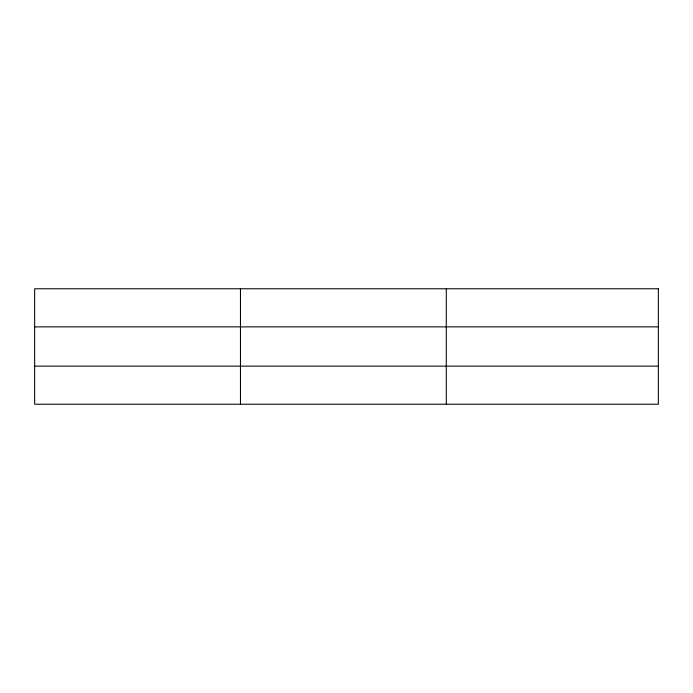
<?xml version="1.0" encoding="UTF-8"?>
<svg xmlns="http://www.w3.org/2000/svg" width="693" height="693" viewBox="0 0 693 693"><rect width="100%" height="100%" fill="white"/><g stroke="black" fill="none" stroke-linecap="round" stroke-linejoin="round"><path stroke-width="1.04" d="M240.471 404.227L240.471 288.773M446.292 404.227L446.292 288.773M34.65 326.871L658.35 326.871M34.65 366.129L658.35 366.129M658.35 288.773L658.35 404.227L34.65 404.227L34.65 288.773L658.35 288.773"/></g></svg>
